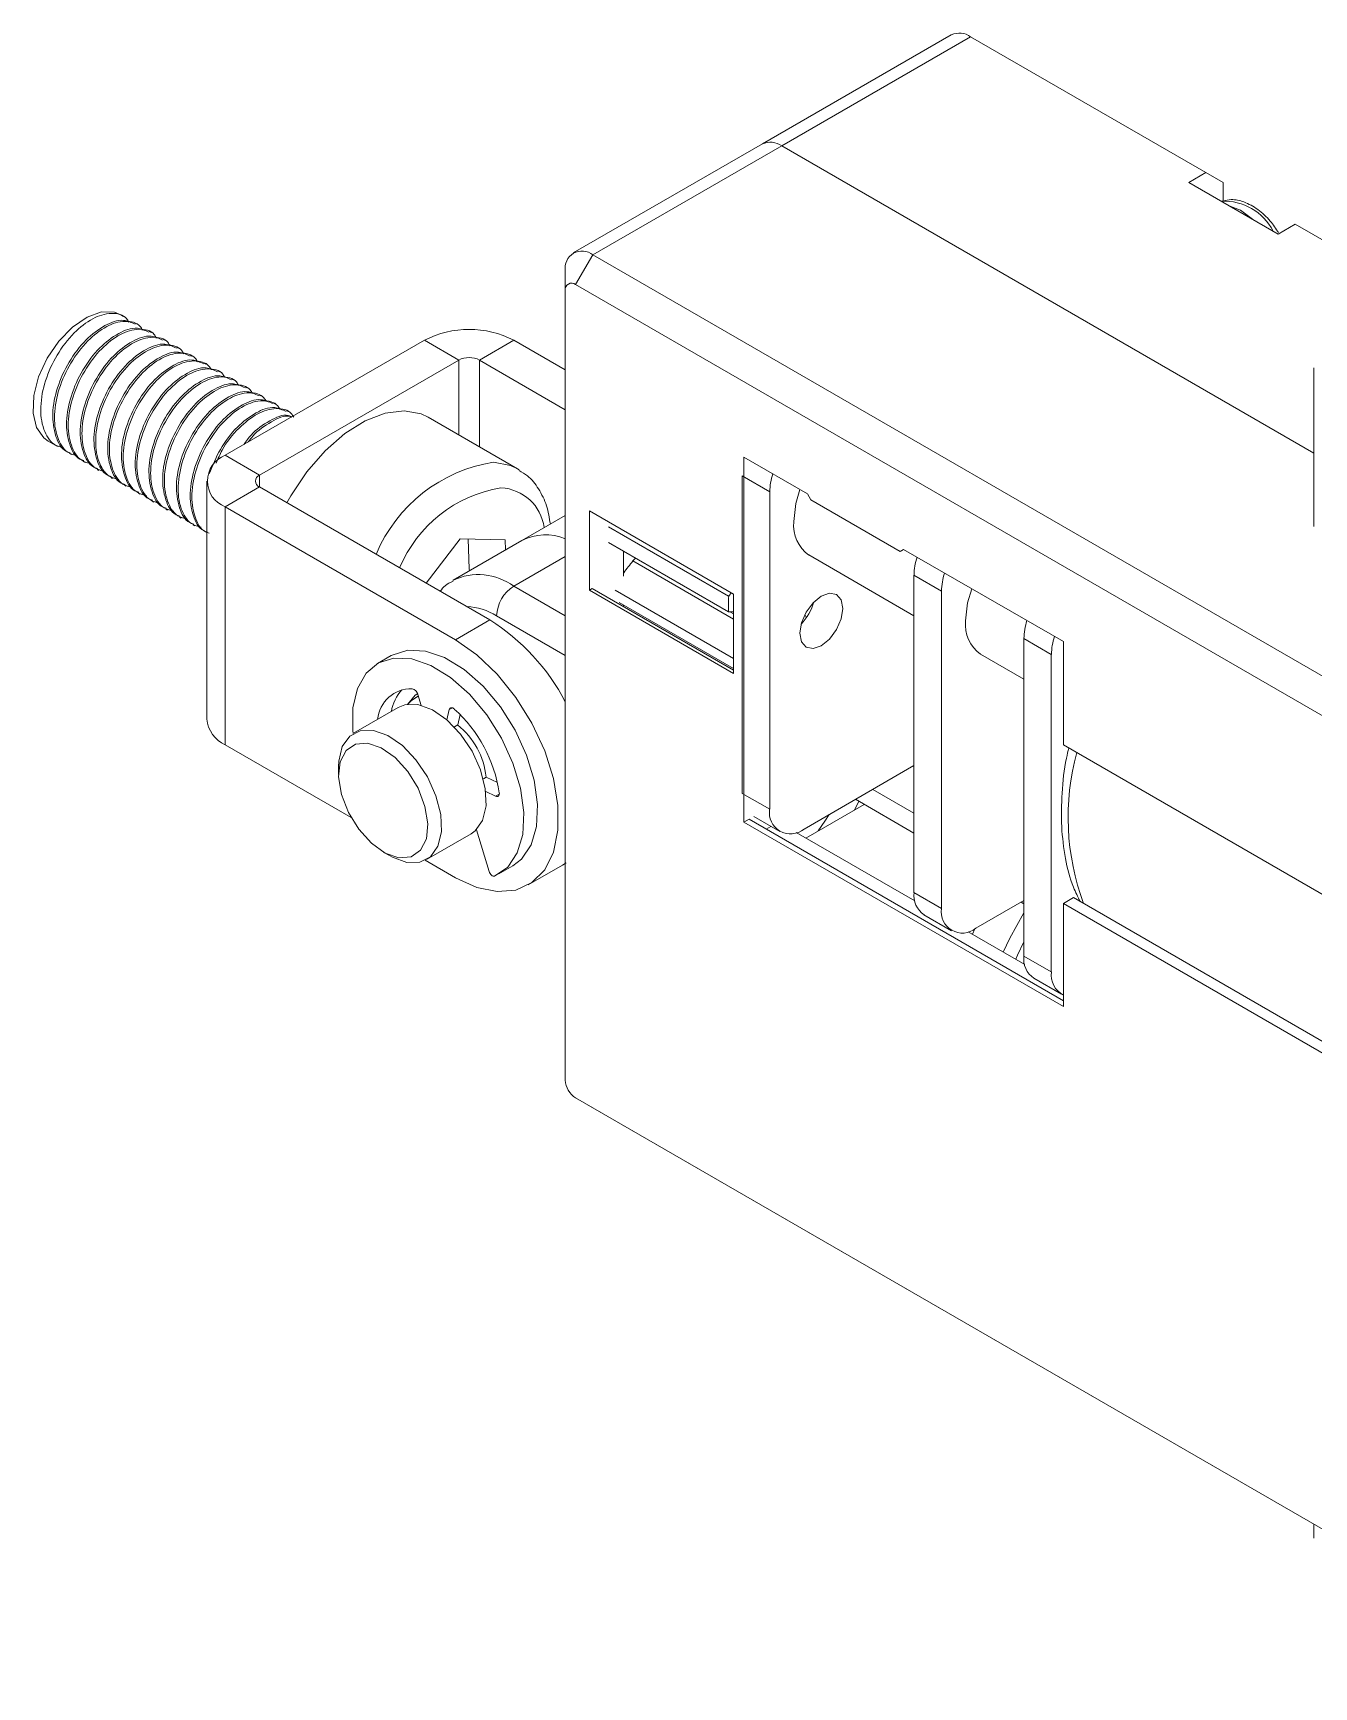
# Paper-space layout '시트4_ENG_with accessory' of a CAD drawing. Header units: inches. Extents: x 0.2 to 16.3, y 0.2 to 11.5.
# Drawn here: x 13.115 to 14.153, y 4.958 to 6.299 of the extents above; entities that cross this region are included whole.
import ezdxf

# ---------------------------------------------------------------- set-up
doc = ezdxf.new("R2010")
doc.units = ezdxf.units.IN
doc.header["$MEASUREMENT"] = 0

psp = doc.layouts.new('시트4_ENG_with accessory')

# ---------------------------------------------------------------- linework, layer by layer
at = {"color": 7, "linetype": 'Continuous', "lineweight": 18}
for p, q in [((13.8595, 6.2972), (13.7064, 6.2088)), ((13.7221, 6.2073), (13.8752, 6.2956)), ((14.0659, 6.1856), (13.8752, 6.2956)), ((13.7064, 6.2088), (13.5532, 6.1204)), ((13.7221, 6.2073), (13.569, 6.1189)), ((13.7221, 6.2073), (14.1534, 5.9583)), ((14.052, 6.1775), (14.0659, 6.1856)), ((14.0798, 6.1775), (14.0659, 6.1856)), ((14.052, 6.1775), (14.1244, 6.1357)), ((14.0798, 6.1624), (14.0798, 6.1775)), ((14.1244, 6.1357), (14.1383, 6.1438)), ((14.2138, 6.1002), (14.1383, 6.1438)), ((13.569, 6.1189), (13.5551, 6.0948)), ((13.569, 6.1189), (14.2844, 5.7058)), ((13.5467, 6.106), (13.5467, 6.0899)), ((13.5467, 6.0899), (13.5467, 5.4502)), ((14.2705, 5.6817), (13.5551, 6.0948)), ((13.1887, 6.069), (13.1865, 6.0703)), ((13.1999, 6.0626), (13.1985, 6.0634)), ((13.211, 6.0561), (13.2096, 6.0569)), ((13.2221, 6.0497), (13.2207, 6.0505)), ((13.2711, 5.9565), (13.4326, 6.0497)), ((13.4604, 6.0336), (13.4326, 6.0497)), ((13.4771, 6.0336), (13.505, 6.0497)), ((13.505, 6.0497), (13.5467, 6.0256)), ((13.2333, 6.0433), (13.2319, 6.0441)), ((13.2444, 6.0369), (13.243, 6.0377)), ((13.2555, 6.0304), (13.2542, 6.0312)), ((13.299, 5.9404), (13.4604, 6.0336)), ((13.4771, 6.0336), (13.5467, 5.9934)), ((13.2667, 6.024), (13.2653, 6.0248)), ((13.2778, 6.0176), (13.2764, 6.0184)), ((14.1534, 6.0273), (14.1534, 5.8987)), ((13.289, 6.0111), (13.2876, 6.0119)), ((13.3001, 6.0047), (13.2987, 6.0055)), ((13.3112, 5.9983), (13.3098, 5.9991)), ((13.3224, 5.9919), (13.321, 5.9927)), ((13.508, 5.9456), (13.4356, 5.9874)), ((13.1275, 5.968), (13.1352, 5.9635)), ((13.145, 5.9579), (13.1464, 5.9571)), ((13.1561, 5.9514), (13.1575, 5.9506)), ((13.299, 5.9404), (13.2711, 5.9565)), ((13.6915, 5.9549), (13.743, 5.9252)), ((13.6915, 5.9549), (13.6915, 5.6592)), ((13.1673, 5.945), (13.1687, 5.9442)), ((13.1784, 5.9386), (13.1798, 5.9378)), ((13.508, 5.9456), (13.5093, 5.9448)), ((13.6901, 5.9397), (13.7124, 5.9268)), ((13.6901, 5.9397), (13.6901, 5.6825)), ((13.1895, 5.9322), (13.1909, 5.9314)), ((13.2007, 5.9257), (13.2021, 5.9249)), ((13.2561, 5.9356), (13.2561, 5.7427)), ((13.299, 5.9308), (13.2711, 5.9147)), ((13.299, 5.9308), (13.4855, 5.8231)), ((13.7124, 5.9268), (13.7124, 5.6696)), ((13.743, 5.9252), (13.7458, 5.9204)), ((13.2118, 5.9193), (13.2132, 5.9185)), ((13.2229, 5.9129), (13.2243, 5.9121)), ((13.2711, 5.9147), (13.4576, 5.807)), ((13.2711, 5.9147), (13.2711, 5.7218)), ((13.5662, 5.8472), (13.5662, 5.9115)), ((13.5662, 5.9115), (13.6831, 5.844)), ((13.8181, 5.8786), (13.7458, 5.9204)), ((13.2341, 5.9064), (13.2355, 5.9056)), ((13.2452, 5.9), (13.2466, 5.8992)), ((13.5467, 5.9078), (13.5114, 5.8874)), ((13.5816, 5.8986), (13.6791, 5.8423)), ((13.4614, 5.8888), (13.434, 5.8528)), ((13.5114, 5.8874), (13.4558, 5.8553)), ((13.4979, 5.8879), (13.4614, 5.8888)), ((13.4689, 5.8644), (13.4679, 5.8886)), ((13.4982, 5.8798), (13.4979, 5.8879)), ((13.5816, 5.8859), (13.679, 5.8297)), ((13.594, 5.8787), (13.594, 5.8584)), ((13.7441, 5.8757), (13.8293, 5.8265)), ((13.8181, 5.8786), (13.8209, 5.8802)), ((13.8209, 5.8802), (13.8181, 5.8786)), ((13.8209, 5.8802), (13.9504, 5.8055)), ((13.4692, 5.863), (13.4689, 5.8644)), ((13.8293, 5.8593), (13.8516, 5.8464)), ((13.8293, 5.8593), (13.8293, 5.6021)), ((13.5662, 5.8472), (13.5685, 5.8486)), ((13.5662, 5.8472), (13.6831, 5.7797)), ((13.6831, 5.7824), (13.5685, 5.8486)), ((13.5872, 5.8473), (13.6831, 5.7919)), ((13.6831, 5.844), (13.6831, 5.7797)), ((13.8516, 5.8464), (13.8516, 5.5893)), ((13.5905, 5.8372), (13.6831, 5.7838)), ((13.594, 5.8352), (13.594, 5.8339)), ((13.4576, 5.807), (13.4855, 5.8231)), ((13.7408, 5.8275), (13.7421, 5.8248)), ((13.9184, 5.8079), (13.9406, 5.795)), ((13.9184, 5.8079), (13.9184, 5.5507)), ((13.9504, 5.7219), (13.9504, 5.8055)), ((13.4056, 5.7942), (13.3945, 5.7878)), ((13.8833, 5.7953), (13.9184, 5.775)), ((13.9406, 5.795), (13.9406, 5.5378)), ((13.4114, 5.7521), (13.3752, 5.7312)), ((13.4275, 5.7614), (13.4253, 5.7601)), ((13.4271, 5.7626), (13.4298, 5.7538)), ((13.4508, 5.7421), (13.4527, 5.7504)), ((13.4568, 5.7364), (13.4595, 5.738)), ((13.4595, 5.738), (13.4614, 5.7464)), ((13.3731, 5.663), (13.2711, 5.7218)), ((13.9504, 5.7219), (14.3735, 5.4776)), ((13.363, 5.7042), (13.363, 5.6977)), ((13.7402, 5.6535), (13.8293, 5.705)), ((13.4803, 5.6944), (13.4826, 5.6957)), ((13.4902, 5.6803), (13.4822, 5.6841)), ((13.4917, 5.6913), (13.4826, 5.6957)), ((13.6901, 5.6825), (13.7124, 5.6696)), ((13.8293, 5.6664), (13.7959, 5.6857)), ((13.7889, 5.6736), (13.7416, 5.6463)), ((13.8293, 5.6503), (13.782, 5.6777)), ((13.6915, 5.6592), (13.6957, 5.6616)), ((13.6915, 5.6592), (13.9504, 5.5097)), ((13.9504, 5.5145), (13.6957, 5.6616)), ((13.6996, 5.6637), (13.7205, 5.6516)), ((13.7096, 5.6535), (13.7134, 5.6557)), ((13.4343, 5.6289), (13.4705, 5.6498)), ((13.4747, 5.6531), (13.485, 5.6192)), ((13.83, 5.5953), (13.7339, 5.6508)), ((13.3992, 5.635), (13.4047, 5.6318)), ((13.4576, 5.6141), (13.4331, 5.6283)), ((13.4929, 5.6173), (13.5041, 5.6237)), ((13.5167, 5.6083), (13.5445, 5.6244)), ((13.8293, 5.6021), (13.8516, 5.5893)), ((13.8794, 5.5732), (13.9184, 5.5957)), ((13.9162, 5.5944), (13.9184, 5.5931)), ((13.9585, 5.598), (13.9504, 5.5933)), ((13.9504, 5.5097), (13.9504, 5.5933)), ((13.9504, 5.5933), (14.3735, 5.349)), ((13.9585, 5.598), (14.3735, 5.3583)), ((13.8374, 5.5841), (13.8597, 5.5712)), ((13.9191, 5.5438), (13.8731, 5.5704)), ((13.8767, 5.5683), (13.8787, 5.5728)), ((13.9184, 5.5507), (13.9406, 5.5378)), ((13.9265, 5.5327), (13.9488, 5.5198)), ((13.5551, 5.4357), (14.368, 4.9665)), ((13.569, 5.4277), (13.5551, 5.4357)), ((14.3819, 4.9584), (13.569, 5.4277)), ((14.1534, 5.0903), (14.1534, 5.0789))]:
    psp.add_line(p, q, dxfattribs=at)
at = {"color": 8, "linetype": 'Continuous', "lineweight": 18}
for p, q in [((13.4604, 6.0336), (13.4604, 5.9731)), ((13.4771, 5.9634), (13.4771, 6.0336)), ((13.299, 5.9308), (13.299, 5.9404)), ((13.5467, 5.8745), (13.505, 5.8504)), ((13.6015, 5.8709), (13.6831, 5.8238)), ((13.505, 5.8504), (13.5467, 5.8263)), ((13.5467, 5.7942), (13.491, 5.8263)), ((13.6801, 5.8296), (13.6831, 5.8279)), ((13.4527, 5.7504), (13.4552, 5.7518)), ((13.4902, 5.6803), (13.4932, 5.682))]:
    psp.add_line(p, q, dxfattribs=at)
at = {"color": 8, "linetype": 'Continuous', "lineweight": 18, "flags": 128}
for points in [[(14.1035, 6.1478), (14.0938, 6.155), (14.084, 6.159)], [(13.4885, 5.9508), (13.5023, 5.9483), (13.508, 5.9456)]]:
    psp.add_lwpolyline(points, dxfattribs=at)
at = {"color": 7, "linetype": 'Continuous', "lineweight": 18, "flags": 128}
for points in [[(13.1865, 6.0703), (13.1813, 6.0724), (13.1708, 6.0726), (13.1591, 6.0685), (13.1473, 6.0604), (13.1362, 6.049), (13.1269, 6.0352), (13.1199, 6.02), (13.116, 6.0048), (13.1154, 5.9907), (13.1182, 5.979), (13.1241, 5.9705), (13.1275, 5.968)], [(13.4356, 5.9874), (13.43, 5.9901), (13.4162, 5.9926), (13.4008, 5.9907), (13.3845, 5.9845), (13.368, 5.9741), (13.352, 5.9601), (13.3372, 5.943), (13.3242, 5.9237), (13.3211, 5.918)], [(13.7369, 5.9287), (13.7335, 5.9173), (13.7318, 5.9027)], [(13.6791, 5.8423), (13.6813, 5.8449), (13.6814, 5.845)], [(13.738, 5.8207), (13.7367, 5.8123), (13.738, 5.8054), (13.7418, 5.801), (13.7475, 5.7999), (13.7541, 5.8022), (13.7608, 5.8076), (13.7664, 5.8152), (13.7702, 5.8239), (13.7715, 5.8324), (13.7702, 5.8393), (13.7664, 5.8436), (13.7608, 5.8447), (13.7541, 5.8424), (13.7475, 5.837), (13.7418, 5.8294), (13.738, 5.8207)], [(13.8761, 5.8483), (13.8727, 5.8369), (13.871, 5.8223)], [(13.6831, 5.8297), (13.6812, 5.8296), (13.679, 5.8297)], [(13.4576, 5.807), (13.475, 5.7949), (13.4916, 5.7791), (13.5067, 5.7603), (13.5197, 5.7393), (13.53, 5.717), (13.5371, 5.6945), (13.5407, 5.6727), (13.5407, 5.6526), (13.5371, 5.6349), (13.53, 5.6206), (13.5197, 5.6102), (13.5067, 5.6042), (13.4916, 5.6029), (13.475, 5.6062), (13.4576, 5.6141)], [(13.4893, 5.6155), (13.5001, 5.6228), (13.5078, 5.6343), (13.5123, 5.6493), (13.5132, 5.6671), (13.5105, 5.6867), (13.5043, 5.7071), (13.495, 5.7273), (13.483, 5.7462), (13.469, 5.7628), (13.4537, 5.7763), (13.4378, 5.786), (13.4223, 5.7914), (13.4078, 5.7921), (13.3953, 5.7882), (13.3852, 5.7799), (13.3782, 5.7675), (13.3746, 5.7517), (13.3746, 5.7335), (13.3748, 5.731)], [(13.5041, 5.6237), (13.5112, 5.6293), (13.519, 5.6407), (13.5234, 5.6557), (13.5243, 5.6735), (13.5216, 5.6931), (13.5154, 5.7135), (13.5061, 5.7337), (13.4941, 5.7526), (13.4801, 5.7693), (13.4648, 5.7828), (13.4489, 5.7925), (13.4334, 5.7978), (13.419, 5.7986), (13.4064, 5.7946), (13.4056, 5.7942)], [(13.4187, 5.7546), (13.425, 5.762), (13.4271, 5.7634)], [(13.4705, 5.6498), (13.4737, 5.6521), (13.4797, 5.6606), (13.4825, 5.6723), (13.4819, 5.6863), (13.4781, 5.7015), (13.4712, 5.7167), (13.4619, 5.7306), (13.4508, 5.7421), (13.439, 5.7502), (13.4273, 5.7544), (13.4168, 5.7542), (13.4114, 5.7521)], [(13.4275, 5.7612), (13.4221, 5.7578), (13.4192, 5.7547)], [(13.4527, 5.7504), (13.4529, 5.751), (13.4532, 5.7515), (13.4537, 5.7518), (13.4542, 5.7519), (13.4548, 5.7519), (13.4555, 5.7517), (13.4561, 5.7514), (13.4568, 5.7509)], [(13.4047, 5.6318), (13.4067, 5.6308), (13.4183, 5.6266), (13.4289, 5.6268), (13.4375, 5.6312), (13.4435, 5.6397), (13.4463, 5.6514), (13.4458, 5.6654), (13.4419, 5.6806), (13.435, 5.6958), (13.4257, 5.7097), (13.4147, 5.7212), (13.4028, 5.7293), (13.3912, 5.7335), (13.3806, 5.7333), (13.372, 5.7288), (13.366, 5.7204), (13.3632, 5.7087), (13.363, 5.7042)], [(13.3896, 5.6421), (13.4008, 5.6341), (13.4119, 5.6304), (13.4218, 5.6311), (13.4294, 5.6364), (13.4341, 5.6456), (13.4353, 5.6579), (13.433, 5.672), (13.4274, 5.6866), (13.4191, 5.7002), (13.4088, 5.7116), (13.3975, 5.7195), (13.3864, 5.7233), (13.3766, 5.7225), (13.369, 5.7173), (13.3643, 5.7081), (13.363, 5.6958), (13.3653, 5.6817), (13.3709, 5.6671), (13.3793, 5.6534), (13.3896, 5.6421)], [(13.4932, 5.683), (13.4933, 5.6822), (13.4931, 5.6815), (13.4929, 5.6809), (13.4925, 5.6804), (13.4921, 5.6801), (13.4915, 5.68), (13.4909, 5.68), (13.4902, 5.6803)], [(13.7845, 5.6762), (13.7821, 5.671), (13.7812, 5.6692)], [(13.7516, 5.6521), (13.7571, 5.6599), (13.7606, 5.6653)], [(13.485, 5.6192), (13.4853, 5.6184), (13.4857, 5.6176), (13.4863, 5.6168), (13.4869, 5.6162), (13.4875, 5.6158), (13.4882, 5.6155), (13.4888, 5.6154), (13.4893, 5.6155)], [(13.5475, 5.6263), (13.5475, 5.6263), (13.5445, 5.6244)], [(13.9017, 5.5539), (13.9071, 5.5652), (13.9184, 5.5857)], [(13.9117, 5.5481), (13.9132, 5.5513), (13.9184, 5.5623)]]:
    psp.add_lwpolyline(points, dxfattribs=at)
at = {"color": 7, "linetype": 'Continuous', "lineweight": 18}
for centre, radius, start, end in [((13.866, 6.2828), 0.0158, 54.3828, 114.3068), ((13.7129, 6.1944), 0.0158, 54.3824, 114.3075), ((13.5603, 6.1082), 0.0138, 50.7966, 189.214), ((13.5518, 6.0908), 0.00516, 50.7967, 189.2139), ((13.4688, 5.9798), 0.0787, 62.6095, 117.3905), ((13.4688, 6.0175), 0.0182, 62.6101, 117.3899), ((13.279, 5.9356), 0.0223, 110.7837, 249.2163), ((13.3008, 5.9356), 0.00516, 110.7847, 249.2153), ((13.7626, 5.9259), 0.0502, 161.9449, 178.9489), ((13.7609, 5.8995), 0.0292, 173.8002, 234.8875), ((13.5308, 5.8497), 0.0423, 67.8472, 117.1468), ((13.7065, 5.7817), 0.1377, 139.6639, 144.7358), ((13.6193, 5.8558), 0.0233, 131.9306, 139.754), ((13.8795, 5.8584), 0.0502, 161.9437, 178.95), ((13.9018, 5.8455), 0.0502, 161.9439, 178.9497), ((13.5213, 5.8249), 0.0303, 122.6056, 177.3943), ((13.8826, 5.8352), 0.2036, 178.0078, 181.5629), ((13.709, 5.8483), 0.0406, 315.053, 344.9522), ((13.3938, 5.6768), 0.1726, 27.6156, 57.9058), ((13.9001, 5.8192), 0.0292, 173.7998, 234.888), ((13.9686, 5.807), 0.0502, 161.9439, 178.9497), ((13.9909, 5.7941), 0.0502, 161.9445, 178.9491), ((13.4218, 5.7399), 0.0273, 88.2518, 174.7931), ((13.4392, 5.7434), 0.0339, 137.2576, 170.7926), ((13.4212, 5.7613), 0.00612, 12.7427, 75.9216), ((13.3797, 5.6658), 0.1148, 8.6148, 47.8253), ((13.2817, 5.7453), 0.0257, 185.6946, 245.6254), ((13.4206, 5.6893), 0.0623, 5.8658, 51.3977), ((13.7293, 5.6669), 0.0172, 170.7862, 309.2031), ((13.8485, 5.6), 0.0193, 173.5259, 235.1618), ((13.8685, 5.5865), 0.0172, 170.7862, 309.2031), ((13.9369, 5.5482), 0.0187, 172.3777, 236.31), ((13.9588, 5.5353), 0.0183, 172.1099, 242.6711), ((13.5649, 5.451), 0.0182, 182.6057, 237.394)]:
    psp.add_arc(centre, radius, start, end, dxfattribs=at)
at = {"color": 8, "linetype": 'Continuous', "lineweight": 18}
for centre, radius, start, end in [((14.0808, 6.1181), 0.0443, 27.0019, 93.0035), ((13.5075, 5.8288), 0.1235, 98.8177, 157.4329), ((13.512, 5.8236), 0.1079, 99.313, 157.2817), ((13.4929, 5.8932), 0.0369, 7.2293, 87.4224), ((13.4763, 5.8114), 0.0484, 53.6633, 115.4131), ((13.4647, 5.7845), 0.0494, 57.7455, 87.552), ((14.1555, 5.6632), 0.2013, 164.8822, 200.343)]:
    psp.add_arc(centre, radius, start, end, dxfattribs=at)
at = {"color": 7, "linetype": 'Continuous', "lineweight": 18}
for points, knots in [([(14.1247, 6.1369), (14.1226, 6.1401), (14.1179, 6.1472), (14.1084, 6.1559), (14.0976, 6.1619), (14.0876, 6.1644), (14.082, 6.163), (14.0798, 6.1624)], [0, 0, 0, 0, 0.209119, 0.458801, 0.690337, 0.879097, 1, 1, 1, 1]), ([(13.1929, 6.0644), (13.1924, 6.0654), (13.1898, 6.0703), (13.1775, 6.0727), (13.1625, 6.0675), (13.1472, 6.0554), (13.1342, 6.038), (13.1249, 6.0176), (13.1207, 5.9967), (13.1226, 5.9787), (13.13, 5.9652), (13.1376, 5.9632), (13.1404, 5.9625)], [0, 0, 0, 0, 0.021691, 0.101811, 0.200155, 0.319796, 0.462295, 0.605558, 0.739098, 0.855718, 0.947725, 1, 1, 1, 1]), ([(13.1981, 6.0626), (13.195, 6.0641), (13.187, 6.0677), (13.172, 6.0615), (13.157, 6.0499), (13.1439, 6.0323), (13.1346, 6.012), (13.1303, 5.991), (13.1325, 5.9733), (13.1385, 5.9607), (13.1443, 5.9589), (13.1454, 5.9586)], [0, 0, 0, 0, 0.066642, 0.172575, 0.301449, 0.454944, 0.609263, 0.753107, 0.878726, 0.977834, 1, 1, 1, 1]), ([(13.2041, 6.058), (13.2035, 6.059), (13.2009, 6.0639), (13.1886, 6.0663), (13.1737, 6.0611), (13.1583, 6.0489), (13.1453, 6.0315), (13.136, 6.0112), (13.1318, 5.9903), (13.1337, 5.9722), (13.1411, 5.9587), (13.1487, 5.9568), (13.1515, 5.9561)], [0, 0, 0, 0, 0.021691, 0.101811, 0.200155, 0.319796, 0.462295, 0.605559, 0.739098, 0.855718, 0.947725, 1, 1, 1, 1]), ([(13.2092, 6.0562), (13.2062, 6.0576), (13.1982, 6.0613), (13.1831, 6.0551), (13.1682, 6.0435), (13.155, 6.0259), (13.1458, 6.0056), (13.1415, 5.9846), (13.1436, 5.9668), (13.1496, 5.9543), (13.1554, 5.9525), (13.1565, 5.9522)], [0, 0, 0, 0, 0.066642, 0.172575, 0.301449, 0.454944, 0.609262, 0.753107, 0.878726, 0.977833, 1, 1, 1, 1]), ([(13.2152, 6.0515), (13.2147, 6.0526), (13.2121, 6.0574), (13.1998, 6.0599), (13.1848, 6.0547), (13.1695, 6.0425), (13.1565, 6.0251), (13.1471, 6.0047), (13.1429, 5.9839), (13.1449, 5.9658), (13.1522, 5.9523), (13.1599, 5.9503), (13.1626, 5.9496)], [0, 0, 0, 0, 0.021691, 0.101811, 0.200155, 0.319797, 0.462295, 0.605559, 0.739098, 0.855718, 0.947725, 1, 1, 1, 1]), ([(13.2204, 6.0498), (13.2173, 6.0512), (13.2093, 6.0549), (13.1943, 6.0487), (13.1793, 6.037), (13.1662, 6.0194), (13.1569, 5.9991), (13.1526, 5.9782), (13.1548, 5.9604), (13.1608, 5.9479), (13.1666, 5.9461), (13.1676, 5.9457)], [0, 0, 0, 0, 0.066642, 0.172575, 0.301449, 0.454944, 0.609262, 0.753107, 0.878726, 0.977833, 1, 1, 1, 1]), ([(13.2264, 6.0451), (13.2258, 6.0461), (13.2232, 6.051), (13.2109, 6.0534), (13.1959, 6.0482), (13.1806, 6.0361), (13.1676, 6.0187), (13.1583, 5.9983), (13.1541, 5.9774), (13.156, 5.9594), (13.1634, 5.9459), (13.171, 5.9439), (13.1738, 5.9432)], [0, 0, 0, 0, 0.021691, 0.101811, 0.200155, 0.319797, 0.462296, 0.605559, 0.739098, 0.855718, 0.947725, 1, 1, 1, 1]), ([(13.2315, 6.0434), (13.2284, 6.0448), (13.2205, 6.0484), (13.2054, 6.0422), (13.1904, 6.0306), (13.1773, 6.013), (13.168, 5.9927), (13.1637, 5.9717), (13.1659, 5.954), (13.1719, 5.9414), (13.1777, 5.9396), (13.1788, 5.9393)], [0, 0, 0, 0, 0.066642, 0.172575, 0.301449, 0.454944, 0.609262, 0.753107, 0.878726, 0.977834, 1, 1, 1, 1]), ([(13.2375, 6.0387), (13.2369, 6.0397), (13.2343, 6.0446), (13.222, 6.047), (13.2071, 6.0418), (13.1917, 6.0297), (13.1787, 6.0123), (13.1694, 5.9919), (13.1652, 5.971), (13.1671, 5.9529), (13.1745, 5.9395), (13.1821, 5.9375), (13.1849, 5.9368)], [0, 0, 0, 0, 0.021691, 0.101811, 0.200156, 0.319797, 0.462296, 0.605559, 0.739098, 0.855718, 0.947725, 1, 1, 1, 1]), ([(13.2427, 6.0369), (13.2396, 6.0383), (13.2316, 6.042), (13.2165, 6.0358), (13.2016, 6.0242), (13.1885, 6.0066), (13.1792, 5.9863), (13.1749, 5.9653), (13.177, 5.9476), (13.183, 5.935), (13.1888, 5.9332), (13.1899, 5.9329)], [0, 0, 0, 0, 0.066642, 0.172575, 0.301449, 0.454944, 0.609262, 0.753107, 0.878726, 0.977834, 1, 1, 1, 1]), ([(13.2486, 6.0323), (13.2481, 6.0333), (13.2455, 6.0381), (13.2332, 6.0406), (13.2182, 6.0354), (13.2029, 6.0232), (13.1899, 6.0058), (13.1805, 5.9854), (13.1763, 5.9646), (13.1783, 5.9465), (13.1856, 5.933), (13.1933, 5.9311), (13.196, 5.9304)], [0, 0, 0, 0, 0.021691, 0.101811, 0.200156, 0.319797, 0.462296, 0.605559, 0.739098, 0.855718, 0.947725, 1, 1, 1, 1]), ([(13.2538, 6.0305), (13.2507, 6.0319), (13.2427, 6.0356), (13.2277, 6.0294), (13.2127, 6.0177), (13.1996, 6.0002), (13.1903, 5.9799), (13.186, 5.9589), (13.1882, 5.9411), (13.1942, 5.9286), (13.2, 5.9268), (13.201, 5.9265)], [0, 0, 0, 0, 0.0666418, 0.1725748, 0.3014489, 0.4549437, 0.6092626, 0.7531068, 0.8787264, 0.9778336, 1, 1, 1, 1]), ([(13.2598, 6.0258), (13.2592, 6.0269), (13.2566, 6.0317), (13.2443, 6.0342), (13.2293, 6.029), (13.214, 6.0168), (13.201, 5.9994), (13.1917, 5.979), (13.1875, 5.9582), (13.1894, 5.9401), (13.1968, 5.9266), (13.2044, 5.9246), (13.2072, 5.9239)], [0, 0, 0, 0, 0.021691, 0.101811, 0.200156, 0.319797, 0.462295, 0.605558, 0.739098, 0.855718, 0.947725, 1, 1, 1, 1]), ([(13.2649, 6.0241), (13.2618, 6.0255), (13.2539, 6.0292), (13.2388, 6.023), (13.2238, 6.0113), (13.2107, 5.9937), (13.2014, 5.9734), (13.1972, 5.9525), (13.1993, 5.9347), (13.2053, 5.9221), (13.2111, 5.9204), (13.2122, 5.92)], [0, 0, 0, 0, 0.066641, 0.172575, 0.301449, 0.454944, 0.609263, 0.753107, 0.878726, 0.977834, 1, 1, 1, 1]), ([(13.2709, 6.0194), (13.2703, 6.0204), (13.2678, 6.0253), (13.2555, 6.0277), (13.2405, 6.0225), (13.2251, 6.0104), (13.2121, 5.993), (13.2028, 5.9726), (13.1986, 5.9517), (13.2005, 5.9337), (13.2079, 5.9202), (13.2155, 5.9182), (13.2183, 5.9175)], [0, 0, 0, 0, 0.021691, 0.101811, 0.200155, 0.319797, 0.462295, 0.605558, 0.739098, 0.855718, 0.947725, 1, 1, 1, 1]), ([(13.2761, 6.0176), (13.273, 6.0191), (13.265, 6.0227), (13.2499, 6.0165), (13.235, 6.0049), (13.2219, 5.9873), (13.2126, 5.967), (13.2083, 5.946), (13.2104, 5.9283), (13.2164, 5.9157), (13.2222, 5.9139), (13.2233, 5.9136)], [0, 0, 0, 0, 0.066641, 0.172575, 0.301449, 0.454944, 0.609262, 0.753107, 0.878726, 0.977833, 1, 1, 1, 1]), ([(13.282, 6.013), (13.2815, 6.014), (13.2789, 6.0189), (13.2666, 6.0213), (13.2516, 6.0161), (13.2363, 6.0039), (13.2233, 5.9865), (13.2139, 5.9662), (13.2097, 5.9453), (13.2117, 5.9272), (13.219, 5.9137), (13.2267, 5.9118), (13.2294, 5.9111)], [0, 0, 0, 0, 0.021691, 0.101811, 0.200155, 0.319797, 0.462295, 0.605559, 0.739098, 0.855718, 0.947725, 1, 1, 1, 1]), ([(13.2872, 6.0112), (13.2841, 6.0126), (13.2761, 6.0163), (13.2611, 6.0101), (13.2461, 5.9985), (13.233, 5.9809), (13.2237, 5.9606), (13.2194, 5.9396), (13.2216, 5.9218), (13.2276, 5.9093), (13.2334, 5.9075), (13.2344, 5.9072)], [0, 0, 0, 0, 0.066641, 0.172575, 0.301449, 0.454944, 0.609262, 0.753107, 0.878726, 0.977834, 1, 1, 1, 1]), ([(13.2932, 6.0065), (13.2926, 6.0076), (13.29, 6.0124), (13.2777, 6.0149), (13.2627, 6.0097), (13.2474, 5.9975), (13.2344, 5.9801), (13.2251, 5.9597), (13.2209, 5.9389), (13.2228, 5.9208), (13.2302, 5.9073), (13.2378, 5.9054), (13.2406, 5.9046)], [0, 0, 0, 0, 0.021691, 0.101811, 0.200155, 0.319797, 0.462295, 0.605559, 0.739098, 0.855718, 0.947725, 1, 1, 1, 1]), ([(13.2983, 6.0048), (13.2953, 6.0062), (13.2873, 6.0099), (13.2722, 6.0037), (13.2573, 5.992), (13.2441, 5.9744), (13.2348, 5.9541), (13.2306, 5.9332), (13.2327, 5.9154), (13.2387, 5.9029), (13.2445, 5.9011), (13.2456, 5.9007)], [0, 0, 0, 0, 0.066641, 0.172575, 0.301449, 0.454944, 0.609262, 0.753107, 0.878726, 0.977834, 1, 1, 1, 1]), ([(13.3043, 6.0001), (13.3038, 6.0011), (13.3012, 6.006), (13.2889, 6.0084), (13.2739, 6.0032), (13.2585, 5.9911), (13.2456, 5.9737), (13.2362, 5.9533), (13.232, 5.9324), (13.2339, 5.9144), (13.2413, 5.9009), (13.2489, 5.8989), (13.2517, 5.8982)], [0, 0, 0, 0, 0.021691, 0.101811, 0.200155, 0.319797, 0.462295, 0.605559, 0.739098, 0.855718, 0.947725, 1, 1, 1, 1]), ([(13.3095, 5.9984), (13.3064, 5.9998), (13.2984, 6.0034), (13.2833, 5.9972), (13.2684, 5.9856), (13.2553, 5.968), (13.246, 5.9477), (13.2417, 5.9267), (13.2438, 5.909), (13.2499, 5.8964), (13.2557, 5.8946), (13.2567, 5.8943)], [0, 0, 0, 0, 0.0666413, 0.1725748, 0.3014486, 0.4549438, 0.6092623, 0.7531069, 0.8787266, 0.977834, 1, 1, 1, 1]), ([(13.3154, 5.9937), (13.3149, 5.9947), (13.3123, 5.9996), (13.3, 6.002), (13.285, 5.9968), (13.2697, 5.9847), (13.2567, 5.9673), (13.2474, 5.9469), (13.2431, 5.9259), (13.2452, 5.9082), (13.2512, 5.8956), (13.257, 5.8938), (13.2581, 5.8935)], [0, 0, 0, 0, 0.022401, 0.105144, 0.206708, 0.330265, 0.477428, 0.625381, 0.763292, 0.883729, 0.978748, 1, 1, 1, 1]), ([(13.3206, 5.9919), (13.3175, 5.9933), (13.3095, 5.997), (13.2945, 5.9908), (13.2796, 5.9791), (13.2664, 5.962), (13.2609, 5.9482), (13.2582, 5.9414)], [0, 0, 0, 0, 0.110672, 0.286597, 0.500619, 0.75553, 1, 1, 1, 1]), ([(13.3266, 5.9873), (13.326, 5.9883), (13.3234, 5.9931), (13.3111, 5.9956), (13.2961, 5.9904), (13.2809, 5.9782), (13.2697, 5.9642), (13.2653, 5.9537), (13.2639, 5.9502)], [0, 0, 0, 0, 0.040695, 0.19101, 0.375516, 0.599976, 0.86732, 1, 1, 1, 1]), ([(13.3252, 5.9877), (13.3243, 5.9881), (13.3184, 5.9904), (13.3057, 5.9839), (13.2937, 5.9758), (13.2881, 5.9679), (13.2862, 5.9652)], [0, 0, 0, 0, 0.062925, 0.393762, 0.796244, 1, 1, 1, 1]), ([(13.3249, 5.9875), (13.3245, 5.9876), (13.3192, 5.9895), (13.3071, 5.9829), (13.296, 5.9758), (13.291, 5.9689), (13.2898, 5.9673)], [0, 0, 0, 0, 0.02698, 0.401075, 0.856181, 1, 1, 1, 1]), ([(13.5346, 5.9008), (13.5338, 5.9058), (13.5322, 5.9158), (13.5256, 5.9291), (13.518, 5.9391), (13.5116, 5.9428), (13.5094, 5.9441)], [0, 0, 0, 0, 0.2913616, 0.580368, 0.8494861, 1, 1, 1, 1]), ([(13.4558, 5.8546), (13.4535, 5.8535), (13.4494, 5.8515), (13.4466, 5.8479), (13.4453, 5.8463)], [0, 0, 0, 0, 0.549282, 1, 1, 1, 1]), ([(13.9548, 5.7194), (13.9541, 5.7166), (13.9512, 5.7046), (13.949, 5.6832), (13.9484, 5.6559), (13.9515, 5.6303), (13.9565, 5.6097), (13.9621, 5.5986), (13.964, 5.5948)], [0, 0, 0, 0, 0.066249, 0.291068, 0.505187, 0.708002, 0.899329, 1, 1, 1, 1])]:
    psp.add_open_spline(points, degree=3, knots=knots, dxfattribs=at)

doc.saveas('drawing.dxf')
